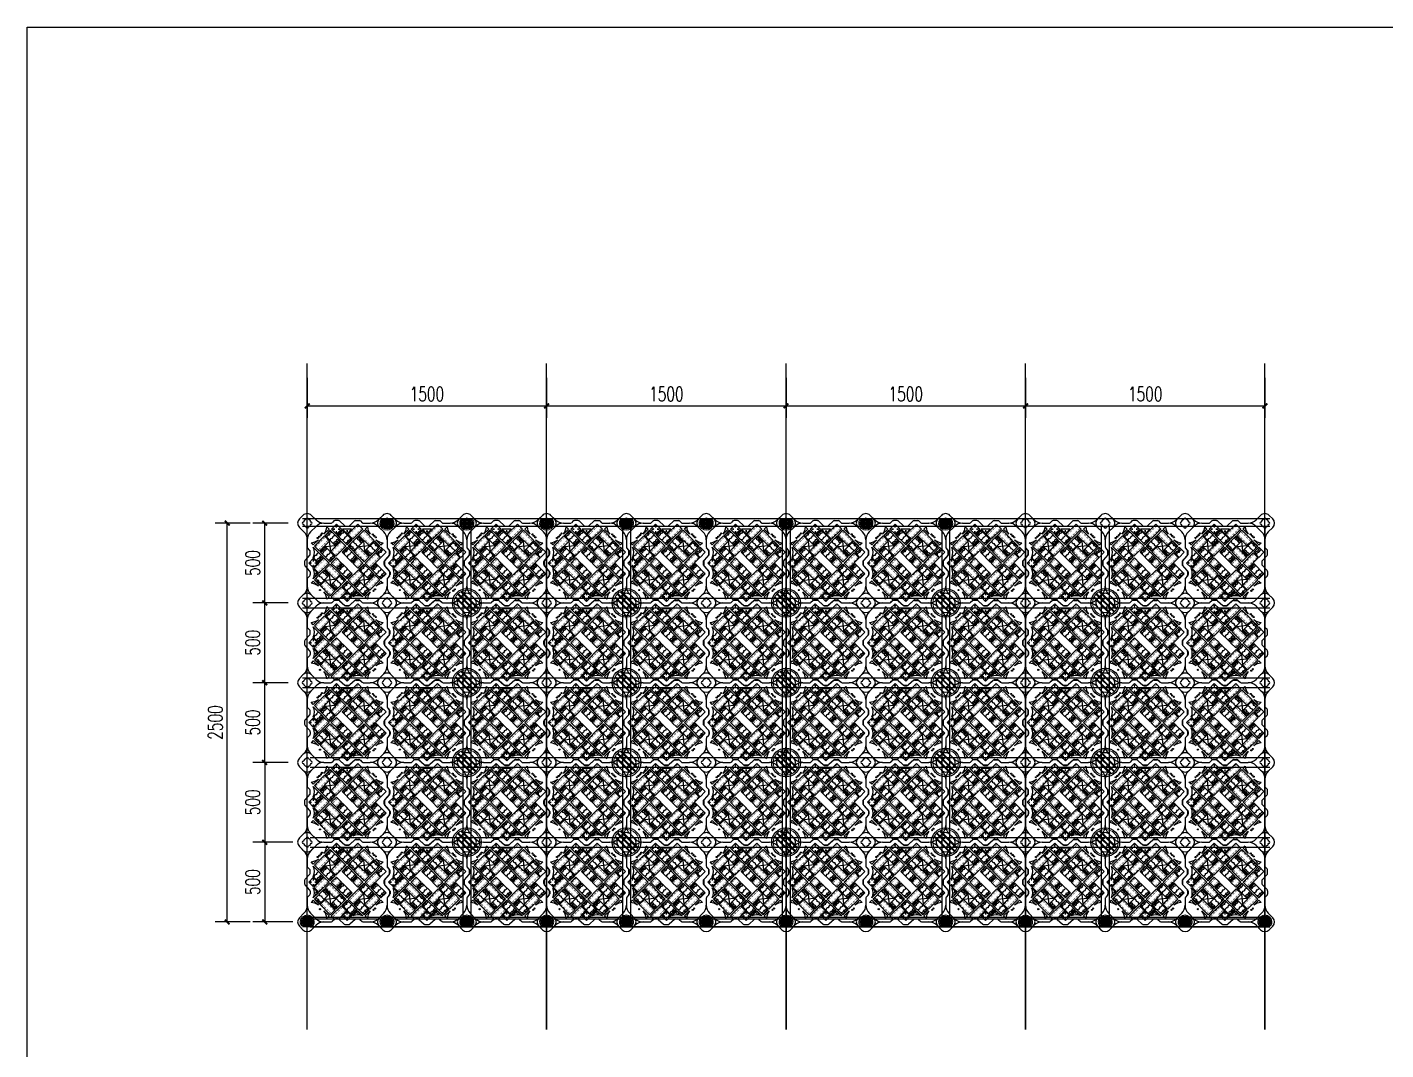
# Model space of a CAD drawing. Header units: millimetres. Extents: x -1822632 to -1305911, y 1206448 to 1536160.
# Drawn here: x -1813817 to -1805305, y 1239898 to 1246308 of the extents above; entities that cross this region are included whole.
import ezdxf

# ---------------------------------------------------------------- set-up
doc = ezdxf.new("R2010")
doc.units = ezdxf.units.MM
doc.header["$LTSCALE"] = 1000
doc.layers.get('0').update_dxf_attribs({"linetype": 'CONTINUOUS'})
doc.layers.get('DEFPOINTS').update_dxf_attribs({"linetype": 'CONTINUOUS'})
for name, color, linetype in [('AXIS', 3, 'CONTINUOUS'), ('DOTE', 1, 'CONTINUOUS'), ('FT', 252, 'CONTINUOUS'), ('PUB_DIM', 3, 'CONTINUOUS'), ('W- bollard系船栓', 4, 'CONTINUOUS'), ('短销钉', 253, 'CONTINUOUS'), ('钢架', 90, 'CONTINUOUS'), ('龙骨', 29, 'CONTINUOUS')]:
    doc.layers.add(name, color=color, linetype=linetype)
doc.layers.add('伯利恒浮筒', color=5, linetype='CONTINUOUS', lineweight=5)
doc.styles.add('_TCH_DIM_T3', font='SIMPLEX', dxfattribs={"width": 0.705882, "bigfont": 'GBCBIG'})
doc.dimstyles.new('_T&&30', dxfattribs={"dimtxt": 89.25, "dimasz": 30, "dimexe": 75, "dimexo": 90, "dimgap": 30, "dimtad": 1, "dimdec": 0, "dimzin": 0, "dimdsep": 46, "dimtxsty": '_TCH_DIM_T3', "dimblk": 'ARCHTICK', "dimcen": 0.09, "dimclrt": 7, "dimazin": 2, "dimtfac": 1, "dimtdec": 0, "dimtix": 1, "dimtmove": 2, "dimatfit": 3, "dimfxl": 1, "dimtolj": 1, "dimtzin": 0, "dimarcsym": 0})
doc.dimstyles.new('_T&30', dxfattribs={"dimtxt": 89.25, "dimasz": 30, "dimexe": 75, "dimexo": 90, "dimgap": 30, "dimtad": 1, "dimdec": 0, "dimzin": 0, "dimdsep": 46, "dimtxsty": '_TCH_DIM_T3', "dimblk": 'ARCHTICK', "dimcen": 0.09, "dimclrt": 7, "dimazin": 2, "dimtfac": 1, "dimtdec": 0, "dimtix": 1, "dimtmove": 2, "dimatfit": 3, "dimfxl": 1, "dimtolj": 1, "dimtzin": 0, "dimarcsym": 0})

# ---------------------------------------------------------------- blocks, each defined once
blk = doc.blocks.new('*U178')
for points in [[(10.6, 24.7), (42.4, 56.6), (56.6, 42.4)], [(-24.7, -10.6), (-56.6, -42.4), (-42.4, -56.6)]]:
    blk.add_lwpolyline(points)
for centre, start, end in [((64, -45.6), 94.84882, 127.2262), ((45.6, -64), 142.7738, 175.15118)]:
    blk.add_arc(centre, 88.3, start, end)
blk = doc.blocks.new('*U179')
at = {"layer": 'FT', "color": 0, "linetype": 'ByBlock', "lineweight": -2}
for p, rotation in [((-169.7, 169.7, 0), 180), ((169.7, 169.7, 0), 90.00000000000001), ((-169.7, -169.7, 0), 270)]:
    blk.add_blockref('*U178', p, dxfattribs=dict(at, rotation=rotation))
blk.add_blockref('*U178', (169.7, -169.7, 0), dxfattribs=at)
blk = doc.blocks.new('*U172')
at = {"const_width": 2}
blk.add_lwpolyline([(-7.5, 0), (7.5, 0)], dxfattribs=at)
blk = doc.blocks.new('*U173')
at = {"const_width": 2}
blk.add_lwpolyline([(-7.5, 0), (7.5, 0)], dxfattribs=at)
blk = doc.blocks.new('*U174')
at = {"color": 0, "linetype": 'ByBlock', "lineweight": -2}
for p in [(0, 5), (0, 0), (22, 5), (22, 0), (44, 5), (44, 0), (66, 5), (66, 0)]:
    blk.add_blockref('*U173', p, dxfattribs=at)
blk = doc.blocks.new('1')
blk.add_lwpolyline([(0, 0), (90, 0), (90, -45), (0, -45)], close=True)
for centre in [(17.2, -11.3), (27.2, -11.3), (55.2, -11.3), (86.9, -11.3), (96.9, -11.3), (17.2, -33.8), (27.2, -33.8), (55.2, -33.8), (86.9, -33.8), (96.9, -33.8)]:
    blk.add_arc(centre, 15.2, 132.07502, 227.92498)
blk = doc.blocks.new('*U176')
at = {"color": 0, "linetype": 'ByBlock', "lineweight": -2}
for p in [(0, 5), (0, 0), (22, 5), (22, 0), (44, 5), (44, 0), (66, 5), (66, 0)]:
    blk.add_blockref('*U172', p, dxfattribs=at)
blk = doc.blocks.new('2')
blk.add_lwpolyline([(0, 0), (90, 0), (90, -45), (0, -45)], close=True)
blk.add_blockref('*U176', (12.5, -11.1))
at = {"xscale": -1, "rotation": 180}
blk.add_blockref('*U174', (12.5, -33.9), dxfattribs=at)
blk = doc.blocks.new('*U180')
for p, q in [((-31.8, -3.5), (31.8, 3.5)), ((-3.5, 31.8), (3.5, -31.8))]:
    blk.add_line(p, q)
for name, p, rotation in [('2', (31.8, 3.5), 135), ('1', (-99, 0), 45)]:
    blk.add_blockref(name, p, dxfattribs=dict(rotation=rotation))
at = {"xscale": -1}
for name, p, rotation in [('1', (67.2, 31.8), 45), ('2', (31.8, -67.2), 315)]:
    blk.add_blockref(name, p, dxfattribs=dict(at, rotation=rotation))
blk = doc.blocks.new('*U181')
at = {"layer": 'FT', "color": 0, "linetype": 'ByBlock', "lineweight": -2}
for p, rotation in [((-106.1, 106.1, 0), 89.99999999999997), ((-106.1, -106.1, 0), 180), ((106.1, -106.1, 0), 269.9999999999999)]:
    blk.add_blockref('*U180', p, dxfattribs=dict(at, rotation=rotation))
blk.add_blockref('*U180', (106.1, 106.1, 0), dxfattribs=at)
blk = doc.blocks.new('伯利恒浮筒')
for p, q in [((250, 285.4), (281.8, 317.2)), ((250, 214.6), (218.2, 182.8))]:
    blk.add_line(p, q)
for points in [[(281.8, 317.2), (250, 349), (218.2, 317.2), (250, 285.4)], [(250, 214.6), (281.8, 182.8), (250, 151), (218.2, 182.8)]]:
    blk.add_lwpolyline(points)
at = {"const_width": 2}
for points in [[(225.3, 184.3), (235.9, 173.7)], [(228.8, 187.9), (239.5, 177.3)], [(244.4, 172.3), (255, 161.7)], [(245, 204), (255.6, 193.4)], [(248.5, 207.5), (259.1, 196.9)], [(260.5, 188.4), (271.1, 177.8)], [(264.1, 192), (274.7, 181.4)], [(240.9, 168.8), (251.5, 158.2)]]:
    blk.add_lwpolyline(points, dxfattribs=at)
at = {"layer": 'FT'}
for p, q in [((-48.8, 526.9), (-26.9, 548.8)), ((26.8, 548.8), (55.2, 520.5)), ((199.4, 483.6), (232.1, 513.4)), ((261.1, 516), (238.9, 516)), ((300.6, 483.6), (267.9, 513.4)), ((473.2, 548.8), (444.8, 520.5)), ((526.9, 548.8), (548.8, 526.9)), ((-48.8, 473.2), (-20.5, 444.8)), ((55.2, 479.5), (20.5, 444.8)), ((148.7, 500), (104.7, 500)), ((170.6, 483.6), (155.5, 497.4)), ((192.6, 481), (177.4, 481)), ((307.4, 481), (322.6, 481)), ((329.4, 483.6), (344.5, 497.4)), ((395.4, 500), (351.3, 500)), ((444.8, 479.5), (479.5, 444.8)), ((548.8, 473.2), (520.5, 444.8)), ((0, 395.3), (0, 351.3)), ((16.4, 329.4), (2.6, 344.5)), ((500, 395.3), (500, 351.5)), ((513.4, 332.9), (502.6, 344.7)), ((-16, 261.1), (-16, 238.9)), ((16.4, 300.6), (-13.4, 267.9)), ((19, 307.4), (19, 322.6)), ((462.1, 221.7), (462.1, 278.3)), ((481, 257.6), (481, 242.4)), ((513.4, 297.1), (483.6, 264.4)), ((516, 303.9), (516, 326.1)), ((16.4, 199.4), (-13.4, 232.1)), ((16.4, 170.6), (2.6, 155.5)), ((19, 192.6), (19, 177.4)), ((513.4, 202.9), (483.6, 235.6)), ((516, 196.1), (516, 173.9)), ((0, 148.7), (0, 104.6)), ((500, 148.5), (500, 104.6)), ((513.4, 167.1), (502.6, 155.3)), ((-48.8, 26.8), (-20.5, 55.2)), ((20.5, 55.2), (55.2, 20.5)), ((148.5, 0), (104.7, 0)), ((202.9, -13.4), (235.6, 16.4)), ((257.6, 19), (242.4, 19)), ((297.1, -13.4), (264.4, 16.4)), ((479.5, 55.2), (444.8, 20.5)), ((548.8, 26.8), (520.5, 55.2)), ((-26.9, -48.8), (-48.8, -26.9)), ((26.8, -48.8), (55.2, -20.5)), ((167.1, -13.4), (155.3, -2.6)), ((196.1, -16), (173.9, -16)), ((303.9, -16), (326.1, -16)), ((332.9, -13.4), (344.7, -2.6)), ((395.4, 0), (351.5, 0)), ((473.2, -48.8), (444.8, -20.5)), ((548.8, -26.9), (526.9, -48.8))]:
    blk.add_line(p, q, dxfattribs=at)
for points in [[(151, 462.1), (151, 462.1), (182.8, 430.3), (214.6, 462.1)], [(349, 462.1), (285.4, 398.5), (253.5, 430.3), (285.4, 462.1)], [(18.6, 304.6), (69.7, 253.5), (101.5, 285.4), (37.9, 349), (17.2, 328.3)], [(462.1, 221.7), (433.8, 250), (462.1, 278.3)], [(37.9, 151), (37.9, 151), (69.7, 182.8), (37.9, 214.6)]]:
    blk.add_lwpolyline(points, dxfattribs=at)
for points in [[(278.3, 462.1), (250, 433.8), (221.7, 462.1), (250, 490.4)], [(66.2, 250), (37.9, 221.7), (9.6, 250), (37.9, 278.3)], [(317.2, 6), (349, 37.9), (317.2, 69.7), (285.4, 37.9)]]:
    blk.add_lwpolyline(points, close=True, dxfattribs=at)
at = {"layer": 'FT', "elevation": 0}
blk.add_lwpolyline([(494.2, 317), (462.3, 285.2), (430.5, 317), (462.3, 348.8)], close=True, dxfattribs=at)
at = {"layer": 'FT'}
for centre in [(407.1, 434.7), (415.2, 424.4), (80.3, 419.7), (424.4, 415.2), (434.7, 407.1), (75.6, 84.8), (429.4, 89), (84.8, 75.6), (411, 70.6), (419.7, 80.3)]:
    blk.add_circle(centre, 3.5, dxfattribs=at)
for centre, radius, start, end in [((-22, 500), 38, 135, 225), ((0, 522), 38, 45, 135), ((0, 500), 25, 106.2602, 163.7398), ((0, 524), 7, 360, 180), ((0, 500), 25, 16.2602, 73.7398), ((104.7, 570), 70, 225, 270), ((238.9, 506), 10, 90, 132.27369), ((261.1, 506), 10, 47.72631, 90), ((395.3, 570), 70, 270, 315), ((500, 522), 38, 45, 135), ((500, 500), 25, 106.2602, 163.7398), ((500, 524), 7, 360, 180), ((500, 500), 25, 16.2602, 73.7398), ((522, 500), 38, 315, 45), ((-24, 500), 7, 90, 270), ((0, 500), 25, 196.2602, 253.7398), ((-70, 395.3), 70, 360, 45), ((0, 476), 7, 180, 360), ((70, 395.3), 70, 135, 180), ((0, 500), 25, 286.2602, 343.7398), ((24, 500), 7, 270, 90), ((104.7, 430), 70, 90, 135), ((148.7, 490), 10, 47.72631, 90), ((182.8, 527.1), 72.4, 243.91699, 296.08301), ((177.4, 491), 10, 227.72631, 270), ((187, 450.4), 15.2, 177.07502, 272.92498), ((194.3, 458.2), 15.9, 202.45019, 271.904), ((192.6, 491), 10, 270, 312.27369), ((250, 462.1), 20, 165.9428, 194.0572), ((250, 462.1), 14.7, 165.9428, 194.0572), ((250, 462.1), 20, 75.9428, 104.0572), ((250, 462.1), 20, 255.9428, 284.0572), ((250, 462.1), 14.7, 75.9428, 104.0572), ((250, 462.1), 14.7, 255.9428, 284.0572), ((256.6, 417.5), 15.2, 357.07502, 92.92498), ((250, 462.1), 12, 345.9428, 14.0572), ((263.7, 424.6), 15.2, 357.07502, 92.92498), ((250, 462.1), 20, 345.9428, 14.0572), ((282.4, 443.3), 15.2, 357.07502, 92.92498), ((317.2, 527.1), 72.4, 243.91699, 296.08301), ((298.3, 427.3), 15.2, 357.07502, 92.92498), ((307.4, 491), 10, 227.72631, 270), ((322.6, 491), 10, 270, 312.27369), ((351.3, 490), 10, 90, 132.27369), ((395.3, 430), 70, 45, 90), ((476, 500), 7, 90, 270), ((500, 500), 25, 196.2602, 253.7398), ((430, 395.3), 70, 360, 45), ((500, 476), 7, 180, 360), ((570, 395.3), 70, 135, 180), ((500, 500), 25, 286.2602, 343.7398), ((524, 500), 7, 270, 90), ((10, 351.3), 10, 180, 222.27369), ((272.6, 401.6), 15.2, 357.07502, 92.92498), ((279.6, 408.7), 15.2, 357.07502, 92.92498), ((510, 351.5), 10, 180, 222.27369), ((-6, 261.1), 10, 137.72631, 180), ((9, 322.6), 10, 360, 42.27369), ((9, 307.4), 10, 317.72631, 360), ((37.9, 250), 20, 75.9428, 104.0572), ((37.9, 250), 14.7, 75.9428, 104.0572), ((462.3, 317, 0), 20, 165.9428, 194.0572), ((462.3, 317, 0), 14.7, 165.9428, 194.0572), ((462.3, 317, 0), 20, 75.9428, 104.0572), ((462.3, 317, 0), 20, 255.9428, 284.0572), ((462.3, 317, 0), 14.7, 75.9428, 104.0572), ((462.3, 317, 0), 14.7, 255.9428, 284.0572), ((462.3, 317, 0), 12, 345.9428, 14.0572), ((491, 257.6), 10, 137.72631, 180), ((462.3, 317, 0), 20, 345.9428, 14.0572), ((506, 326.1), 10, 360, 42.27369), ((506, 303.9), 10, 317.72631, 360), ((-6, 238.9), 10, 180, 222.27369), ((9, 192.6), 10, 360, 42.27369), ((9, 177.4), 10, 317.72631, 360), ((37.9, 250), 20, 165.9428, 194.0572), ((37.9, 250), 14.7, 165.9428, 194.0572), ((37.9, 250), 20, 255.9428, 284.0572), ((37.9, 250), 14.7, 255.9428, 284.0572), ((-27.1, 182.8), 72.4, 333.91699, 26.08301), ((41.8, 194.3), 15.9, 292.45019, 1.904), ((49.6, 187), 15.2, 267.07502, 2.92498), ((37.9, 250), 12, 345.9428, 14.0572), ((37.9, 250), 20, 345.9428, 14.0572), ((467.9, 250), 20, 165.9428, 194.0572), ((467.9, 250), 14.7, 165.9428, 194.0572), ((491, 242.4), 10, 180, 222.27369), ((506, 196.1), 10, 360, 42.27369), ((506, 173.9), 10, 317.72631, 360), ((-70, 104.7), 70, 315, 360), ((10, 148.7), 10, 137.72631, 180), ((70, 104.7), 70, 180, 225), ((430, 104.7), 70, 315, 360), ((510, 148.5), 10, 137.72631, 180), ((570, 104.7), 70, 180, 225), ((-22, 0), 38, 135, 225), ((-24, 0), 7, 90, 270), ((0, 0), 25, 106.2602, 163.7398), ((0, 24), 7, 360, 180), ((0, 0), 25, 16.2602, 73.7398), ((24, 0), 7, 270, 90), ((104.7, 70), 70, 225, 270), ((242.4, 9), 10, 90, 132.27369), ((257.6, 9), 10, 47.72631, 90), ((301, 38.3), 15.2, 356.12457, 91.97453), ((308.2, 45.3), 15.2, 356.12457, 91.97453), ((316.7, 22.1), 15.2, 356.12457, 91.97453), ((323.8, 29.1), 15.2, 356.12457, 91.97453), ((395.3, 70), 70, 270, 315), ((395.3, -70), 70, 45, 90), ((476, 0), 7, 90, 270), ((500, 0), 25, 106.2602, 163.7398), ((500, 24), 7, 360, 180), ((500, 0), 25, 16.2602, 73.7398), ((524, 0), 7, 270, 90), ((522, 0), 38, 315, 45), ((0, -22), 38, 225, 315), ((0, 0), 25, 196.2602, 253.7398), ((0, -24), 7, 180, 360), ((0, 0), 25, 286.2602, 343.7398), ((104.7, -70), 70, 90, 135), ((148.5, -10), 10, 47.72631, 90), ((173.9, -6), 10, 227.72631, 270), ((196.1, -6), 10, 270, 312.27369), ((303.9, -6), 10, 227.72631, 270), ((326.1, -6), 10, 270, 312.27369), ((351.5, -10), 10, 90, 132.27369), ((500, -22), 38, 225, 315), ((500, 0), 25, 196.2602, 253.7398), ((500, -24), 7, 180, 360), ((500, 0), 25, 286.2602, 343.7398)]:
    blk.add_arc(centre, radius, start, end, dxfattribs=at)
at = {"color": 0, "linetype": 'ByBlock', "lineweight": -2, "rotation": 314.9999999999999}
for p in [(254.5, 335.9), (251, 332.3), (266.5, 316.8), (270.1, 320.3)]:
    blk.add_blockref('*U173', p, dxfattribs=at)
at = {"color": 0, "linetype": 'ByBlock', "lineweight": -2, "extrusion": (0, 0, -1), "zscale": -1, "rotation": 225.0000000000001}
for p in [(-231.3, 312.7), (-234.9, 316.2), (-246.9, 297.1), (-250.4, 300.7)]:
    blk.add_blockref('*U172', p, dxfattribs=at)
at = {"layer": 'FT'}
for name, p, rotation in [('*U179', (250, 250, 0), 180), ('*U181', (250, 250, 0), 180), ('2', (218.2, 458.6), 315), ('*U174', (38.8, 332.3), 315), ('1', (136.9, 250), 225), ('1', (349, 250), 225), ('2', (430.3, 246.5), 315)]:
    blk.add_blockref(name, p, dxfattribs=dict(at, rotation=rotation))
at = {"layer": 'FT', "color": 0, "linetype": 'ByBlock', "lineweight": -2, "extrusion": (0, 0, -1), "zscale": -1, "rotation": 225}
for p in [(-50.3, 281.6), (-53.8, 285.1), (-65.9, 266), (-69.4, 269.5)]:
    blk.add_blockref('*U172', p, dxfattribs=at)
at = {"layer": 'FT', "xscale": -1}
for name, p, rotation in [('1', (182.8, 218.2), 225), ('1', (395, 218.2), 225), ('1', (182.8, 6), 225), ('2', (218.2, 105), 134.9999999999999)]:
    blk.add_blockref(name, p, dxfattribs=dict(at, rotation=rotation))
blk = doc.blocks.new('半销钉平面')
at = {"color": 251, "lineweight": 5}
for p, q in [((38.7, 2.5), (-38.7, 2.5)), ((36.8, 25), (-36.8, 25)), ((31.5, 22.5), (-31.5, 22.5)), ((38.7, -2.5), (-38.7, -2.5)), ((31.5, -22.5), (-31.5, -22.5)), ((27.3, -27.5), (-27.3, -27.5))]:
    blk.add_line(p, q, dxfattribs=at)
at = {"color": 6}
blk.add_lwpolyline([(-3.2, -1.9), (0, -3.8), (3.2, -1.9), (3.2, 1.9), (0, 3.8), (-3.2, 1.9)], close=True, dxfattribs=at)
at = {"color": 251, "lineweight": 5}
for centre, radius in [((-33.8, 9), 1.25), ((-33.8, 5.5), 1.25), ((-29.2, 19.5), 1.25), ((-29.2, 16), 1.25), ((-29.2, 9), 1.25), ((-29.2, 5.5), 1.25), ((-24.8, 19.5), 1.25), ((-24.8, 16), 1.25), ((-24.8, 9), 1.25), ((-24.8, 5.5), 1.25), ((-20.2, 19.5), 1.25), ((-20.2, 16), 1.25), ((-20.2, 9), 1.25), ((-20.2, 5.5), 1.25), ((-15.8, 19.5), 1.25), ((-15.8, 16), 1.25), ((-15.8, 9), 1.25), ((-15.8, 5.5), 1.25), ((-11.2, 19.5), 1.25), ((-11.2, 16), 1.25), ((-11.2, 9), 1.25), ((-11.2, 5.5), 1.25), ((-6.8, 19.5), 1.25), ((-6.8, 16), 1.25), ((-6.8, 9), 1.25), ((-6.8, 5.5), 1.25), ((-2.2, 19.5), 1.25), ((-2.2, 16), 1.25), ((-2.2, 9), 1.25), ((-2.2, 5.5), 1.25), ((2.2, 19.5), 1.25), ((2.2, 16), 1.25), ((2.2, 9), 1.25), ((2.2, 5.5), 1.25), ((6.8, 19.5), 1.25), ((6.8, 16), 1.25), ((6.8, 9), 1.25), ((6.8, 5.5), 1.25), ((11.2, 19.5), 1.25), ((11.2, 16), 1.25), ((11.2, 9), 1.25), ((11.2, 5.5), 1.25), ((15.9, 15.9), 3), ((15.8, 9), 1.25), ((15.8, 5.5), 1.25), ((20.2, 19.5), 1.25), ((20.2, 16), 1.25), ((20.2, 9), 1.25), ((20.2, 5.5), 1.25), ((24.8, 19.5), 1.25), ((24.8, 16), 1.25), ((24.8, 9), 1.25), ((24.8, 5.5), 1.25), ((29.2, 19.5), 1.25), ((29.2, 16), 1.25), ((29.2, 9), 1.25), ((29.2, 5.5), 1.25), ((33.8, 9), 1.25), ((33.8, 5.5), 1.25), ((-33.8, -5.5), 1.25), ((-33.8, -9), 1.25), ((-29.2, -5.5), 1.25), ((-29.2, -9), 1.25), ((-29.2, -16), 1.25), ((-29.2, -19.5), 1.25), ((-24.8, -5.5), 1.25), ((-24.8, -9), 1.25), ((-24.8, -16), 1.25), ((-24.8, -19.5), 1.25), ((-20.2, -5.5), 1.25), ((-20.2, -9), 1.25), ((-20.2, -16), 1.25), ((-20.2, -19.5), 1.25), ((-20.2, -30.5), 1.25), ((-15.9, -15.9), 3), ((-15.8, -5.5), 1.25), ((-15.8, -9), 1.25), ((-15.8, -30.5), 1.25), ((-11.2, -5.5), 1.25), ((-11.2, -9), 1.25), ((-11.2, -16), 1.25), ((-11.2, -19.5), 1.25), ((-11.2, -30.5), 1.25), ((-11.2, -34), 1.25), ((-6.8, -5.5), 1.25), ((-6.8, -9), 1.25), ((-6.8, -16), 1.25), ((-6.8, -19.5), 1.25), ((-6.8, -30.5), 1.25), ((-6.8, -34), 1.25), ((-2.2, -5.5), 1.25), ((-2.2, -9), 1.25), ((-2.2, -16), 1.25), ((-2.2, -19.5), 1.25), ((-2.2, -30.5), 1.25), ((-2.2, -34), 1.25), ((2.2, -5.5), 1.25), ((2.2, -9), 1.25), ((2.2, -16), 1.25), ((2.2, -19.5), 1.25), ((2.2, -30.5), 1.25), ((2.2, -34), 1.25), ((6.8, -5.5), 1.25), ((6.8, -9), 1.25), ((6.8, -16), 1.25), ((6.8, -19.5), 1.25), ((6.8, -30.5), 1.25), ((6.8, -34), 1.25), ((11.2, -5.5), 1.25), ((11.2, -9), 1.25), ((11.2, -16), 1.25), ((11.2, -19.5), 1.25), ((11.2, -30.5), 1.25), ((11.2, -34), 1.25), ((15.8, -5.5), 1.25), ((15.8, -9), 1.25), ((15.8, -16), 1.25), ((15.8, -19.5), 1.25), ((15.8, -30.5), 1.25), ((20.2, -5.5), 1.25), ((20.2, -9), 1.25), ((20.2, -16), 1.25), ((20.2, -19.5), 1.25), ((20.2, -30.5), 1.25), ((24.8, -5.5), 1.25), ((24.8, -9), 1.25), ((24.8, -16), 1.25), ((24.8, -19.5), 1.25), ((29.2, -5.5), 1.25), ((29.2, -9), 1.25), ((29.2, -16), 1.25), ((29.2, -19.5), 1.25), ((33.8, -5.5), 1.25), ((33.8, -9), 1.25)]:
    blk.add_circle(centre, radius, dxfattribs=at)
at = {"color": 5, "lineweight": -3}
blk.add_circle((0, 0), 4.5, dxfattribs=at)
at = {"lineweight": -3}
blk.add_circle((0, 0), 2, dxfattribs=at)
at = {"color": 251, "lineweight": 5}
for centre, radius, start, end in [((0, 0), 44.5, 145.82036, 34.17964), ((0, 0), 38.8, 144.50407, 176.30093), ((15.8, 19.5), 1.25, 324.98859, 220.11194), ((0, 0), 38.8, 3.69907, 35.49593), ((0, 0), 38.8, 183.69907, 215.49593), ((0, 0), 38.8, 225.20868, 314.79132), ((-15.8, -19.5), 1.25, 144.98859, 40.11194), ((0, 0), 38.8, 324.50407, 356.30093)]:
    blk.add_arc(centre, radius, start, end, dxfattribs=at)
blk = doc.blocks.new('*U185')
at = {"layer": '钢架'}
blk.add_blockref('半销钉平面', (0, 9.8), dxfattribs=at)
blk = doc.blocks.new('*U184')
at = {"layer": '短销钉', "color": 0, "linetype": 'ByBlock', "lineweight": -2, "transparency": 16777216}
for p in [(0, 0), (500, 0), (1000, 0), (1500, 0), (2000, 0), (2500, 0), (3000, 0), (3500, 0)]:
    blk.add_blockref('*U185', p, dxfattribs=at)
blk = doc.blocks.new('*U187')
at = {"layer": '钢架'}
blk.add_blockref('半销钉平面', (0, 9.8), dxfattribs=at)
blk = doc.blocks.new('*U186')
at = {"layer": '短销钉', "color": 0, "linetype": 'ByBlock', "lineweight": -2, "transparency": 16777216}
for p in [(0, 0), (500, 0), (1000, 0), (1500, 0), (2000, 0), (2500, 0), (3000, 0), (3500, 0), (4000, 0), (4500, 0), (5000, 0), (5500, 0), (6000, 0)]:
    blk.add_blockref('*U187', p, dxfattribs=at)
blk = doc.blocks.new('_ARCHTICK')
at = {"color": 0, "linetype": 'ByBlock', "const_width": 0.4}
blk.add_lwpolyline([(-0.5, -0.5), (0.5, 0.5)], dxfattribs=at)
blk = doc.blocks.new('*D190')
at = {"layer": 'DEFPOINTS', "color": 0, "transparency": 16777216}
for p in [(-1812062.4, 1241199.6), (-1812328.9, 1240699.6), (-1812062.4, 1240699.6)]:
    blk.add_point(p, dxfattribs=at)
at = {"layer": 'PUB_DIM', "color": 0, "lineweight": -2, "transparency": 16777216}
for p, q in [((-1812152.4, 1241199.6), (-1812403.9, 1241199.6)), ((-1812328.9, 1241199.6), (-1812328.9, 1240699.6)), ((-1812152.4, 1240699.6), (-1812403.9, 1240699.6))]:
    blk.add_line(p, q, dxfattribs=at)
at = {"layer": 'PUB_DIM', "color": 0, "lineweight": -2, "transparency": 16777216, "xscale": 30, "yscale": 30, "zscale": 30}
for p, rotation in [((-1812328.9, 1241199.6), 90), ((-1812328.9, 1240699.6), 270)]:
    blk.add_blockref('_ARCHTICK', p, dxfattribs=dict(at, rotation=rotation))
at = {"layer": 'PUB_DIM', "color": 7, "transparency": 16777216, "insert": (-1812403.5, 1240949.6), "char_height": 89.25, "attachment_point": 5, "rotation": 90, "style": '_TCH_DIM_T3'}
blk.add_mtext('\\A1;500', dxfattribs=at)
blk = doc.blocks.new('*D191')
at = {"layer": 'DEFPOINTS', "color": 0, "transparency": 16777216}
for p in [(-1812328.9, 1242199.6), (-1812092.4, 1242199.6), (-1812092.4, 1241699.6)]:
    blk.add_point(p, dxfattribs=at)
at = {"layer": 'PUB_DIM', "color": 0, "lineweight": -2, "transparency": 16777216}
for p, q in [((-1812182.4, 1242199.6), (-1812403.9, 1242199.6)), ((-1812328.9, 1241699.6), (-1812328.9, 1242199.6)), ((-1812182.4, 1241699.6), (-1812403.9, 1241699.6))]:
    blk.add_line(p, q, dxfattribs=at)
at = {"layer": 'PUB_DIM', "color": 0, "lineweight": -2, "transparency": 16777216, "xscale": 30, "yscale": 30, "zscale": 30}
for p, rotation in [((-1812328.9, 1242199.6), 90), ((-1812328.9, 1241699.6), 270)]:
    blk.add_blockref('_ARCHTICK', p, dxfattribs=dict(at, rotation=rotation))
at = {"layer": 'PUB_DIM', "color": 7, "transparency": 16777216, "insert": (-1812403.5, 1241949.6), "char_height": 89.25, "attachment_point": 5, "rotation": 90, "style": '_TCH_DIM_T3'}
blk.add_mtext('\\A1;500', dxfattribs=at)
blk = doc.blocks.new('*D192')
at = {"layer": 'DEFPOINTS', "color": 0, "transparency": 16777216}
for p in [(-1812328.9, 1242699.6), (-1812092.4, 1242699.6), (-1812092.4, 1242199.6)]:
    blk.add_point(p, dxfattribs=at)
at = {"layer": 'PUB_DIM', "color": 0, "lineweight": -2, "transparency": 16777216}
for p, q in [((-1812182.4, 1242699.6), (-1812403.9, 1242699.6)), ((-1812328.9, 1242199.6), (-1812328.9, 1242699.6)), ((-1812182.4, 1242199.6), (-1812403.9, 1242199.6))]:
    blk.add_line(p, q, dxfattribs=at)
at = {"layer": 'PUB_DIM', "color": 0, "lineweight": -2, "transparency": 16777216, "xscale": 30, "yscale": 30, "zscale": 30}
for p, rotation in [((-1812328.9, 1242699.6), 90), ((-1812328.9, 1242199.6), 270)]:
    blk.add_blockref('_ARCHTICK', p, dxfattribs=dict(at, rotation=rotation))
at = {"layer": 'PUB_DIM', "color": 7, "transparency": 16777216, "insert": (-1812403.5, 1242449.6), "char_height": 89.25, "attachment_point": 5, "rotation": 90, "style": '_TCH_DIM_T3'}
blk.add_mtext('\\A1;500', dxfattribs=at)
blk = doc.blocks.new('*D193')
at = {"layer": 'DEFPOINTS', "color": 0, "transparency": 16777216}
for p in [(-1812328.9, 1243199.6), (-1812092.4, 1243199.6), (-1812092.4, 1242699.6)]:
    blk.add_point(p, dxfattribs=at)
at = {"layer": 'PUB_DIM', "color": 0, "lineweight": -2, "transparency": 16777216}
for p, q in [((-1812182.4, 1243199.6), (-1812403.9, 1243199.6)), ((-1812328.9, 1242699.6), (-1812328.9, 1243199.6)), ((-1812182.4, 1242699.6), (-1812403.9, 1242699.6))]:
    blk.add_line(p, q, dxfattribs=at)
at = {"layer": 'PUB_DIM', "color": 0, "lineweight": -2, "transparency": 16777216, "xscale": 30, "yscale": 30, "zscale": 30}
for p, rotation in [((-1812328.9, 1243199.6), 90), ((-1812328.9, 1242699.6), 270)]:
    blk.add_blockref('_ARCHTICK', p, dxfattribs=dict(at, rotation=rotation))
at = {"layer": 'PUB_DIM', "color": 7, "transparency": 16777216, "insert": (-1812403.5, 1242949.6), "char_height": 89.25, "attachment_point": 5, "rotation": 90, "style": '_TCH_DIM_T3'}
blk.add_mtext('\\A1;500', dxfattribs=at)
blk = doc.blocks.new('*D194')
at = {"layer": 'DEFPOINTS', "color": 0, "transparency": 16777216}
for p in [(-1812563.9, 1243199.6), (-1812328.9, 1243199.6), (-1812328.9, 1240699.6)]:
    blk.add_point(p, dxfattribs=at)
at = {"layer": 'PUB_DIM', "color": 0, "lineweight": -2, "transparency": 16777216}
for p, q in [((-1812418.9, 1243199.6), (-1812638.9, 1243199.6)), ((-1812563.9, 1240699.6), (-1812563.9, 1243199.6)), ((-1812418.9, 1240699.6), (-1812638.9, 1240699.6))]:
    blk.add_line(p, q, dxfattribs=at)
at = {"layer": 'PUB_DIM', "color": 0, "lineweight": -2, "transparency": 16777216, "xscale": 30, "yscale": 30, "zscale": 30}
for p, rotation in [((-1812563.9, 1243199.6), 90), ((-1812563.9, 1240699.6), 270)]:
    blk.add_blockref('_ARCHTICK', p, dxfattribs=dict(at, rotation=rotation))
at = {"layer": 'PUB_DIM', "color": 7, "transparency": 16777216, "insert": (-1812638.5, 1241949.6), "char_height": 89.25, "attachment_point": 5, "rotation": 90, "style": '_TCH_DIM_T3'}
blk.add_mtext('\\A1;2500', dxfattribs=at)
blk = doc.blocks.new('*D195')
at = {"layer": 'DEFPOINTS', "color": 0, "transparency": 16777216}
for p in [(-1812092.4, 1241699.6), (-1812328.9, 1241199.6), (-1812062.4, 1241199.6)]:
    blk.add_point(p, dxfattribs=at)
at = {"layer": 'PUB_DIM', "color": 0, "lineweight": -2, "transparency": 16777216}
for p, q in [((-1812182.4, 1241699.6), (-1812403.9, 1241699.6)), ((-1812328.9, 1241699.6), (-1812328.9, 1241199.6)), ((-1812152.4, 1241199.6), (-1812403.9, 1241199.6))]:
    blk.add_line(p, q, dxfattribs=at)
at = {"layer": 'PUB_DIM', "color": 0, "lineweight": -2, "transparency": 16777216, "xscale": 30, "yscale": 30, "zscale": 30}
for p, rotation in [((-1812328.9, 1241699.6), 90), ((-1812328.9, 1241199.6), 270)]:
    blk.add_blockref('_ARCHTICK', p, dxfattribs=dict(at, rotation=rotation))
at = {"layer": 'PUB_DIM', "color": 7, "transparency": 16777216, "insert": (-1812403.5, 1241449.6), "char_height": 89.25, "attachment_point": 5, "rotation": 90, "style": '_TCH_DIM_T3'}
blk.add_mtext('\\A1;500', dxfattribs=at)
blk = doc.blocks.new('*D196')
at = {"layer": 'AXIS', "color": 0, "lineweight": -2, "transparency": 16777216}
for p, q in [((-1812062.4, 1244109.6), (-1812062.4, 1243859.4)), ((-1810562.4, 1244109.6), (-1810562.4, 1243859.4)), ((-1812062.4, 1243934.4), (-1810562.4, 1243934.4))]:
    blk.add_line(p, q, dxfattribs=at)
at = {"layer": 'DEFPOINTS', "color": 0, "transparency": 16777216}
for p in [(-1812062.4, 1244199.6), (-1810562.4, 1244199.6), (-1810562.4, 1243934.4)]:
    blk.add_point(p, dxfattribs=at)
at = {"layer": 'AXIS', "color": 0, "lineweight": -2, "transparency": 16777216, "xscale": 30, "yscale": 30, "zscale": 30, "rotation": 180}
blk.add_blockref('_ARCHTICK', (-1812062.4, 1243934.4), dxfattribs=at)
at = {"layer": 'AXIS', "color": 0, "lineweight": -2, "transparency": 16777216, "xscale": 30, "yscale": 30, "zscale": 30}
blk.add_blockref('_ARCHTICK', (-1810562.4, 1243934.4), dxfattribs=at)
at = {"layer": 'AXIS', "color": 7, "transparency": 16777216, "insert": (-1811312.4, 1244009), "char_height": 89.25, "attachment_point": 5, "style": '_TCH_DIM_T3'}
blk.add_mtext('\\A1;1500', dxfattribs=at)
blk = doc.blocks.new('*D197')
at = {"layer": 'AXIS', "color": 0, "lineweight": -2, "transparency": 16777216}
for p, q in [((-1810562.4, 1244109.6), (-1810562.4, 1243859.4)), ((-1809062.4, 1244109.6), (-1809062.4, 1243859.4)), ((-1810562.4, 1243934.4), (-1809062.4, 1243934.4))]:
    blk.add_line(p, q, dxfattribs=at)
at = {"layer": 'DEFPOINTS', "color": 0, "transparency": 16777216}
for p in [(-1810562.4, 1244199.6), (-1809062.4, 1244199.6), (-1809062.4, 1243934.4)]:
    blk.add_point(p, dxfattribs=at)
at = {"layer": 'AXIS', "color": 0, "lineweight": -2, "transparency": 16777216, "xscale": 30, "yscale": 30, "zscale": 30, "rotation": 180}
blk.add_blockref('_ARCHTICK', (-1810562.4, 1243934.4), dxfattribs=at)
at = {"layer": 'AXIS', "color": 0, "lineweight": -2, "transparency": 16777216, "xscale": 30, "yscale": 30, "zscale": 30}
blk.add_blockref('_ARCHTICK', (-1809062.4, 1243934.4), dxfattribs=at)
at = {"layer": 'AXIS', "color": 7, "transparency": 16777216, "insert": (-1809812.4, 1244009), "char_height": 89.25, "attachment_point": 5, "style": '_TCH_DIM_T3'}
blk.add_mtext('\\A1;1500', dxfattribs=at)
blk = doc.blocks.new('*D198')
at = {"layer": 'AXIS', "color": 0, "lineweight": -2, "transparency": 16777216}
for p, q in [((-1807562.4, 1244109.6), (-1807562.4, 1243859.4)), ((-1806062.4, 1244109.6), (-1806062.4, 1243859.4)), ((-1807562.4, 1243934.4), (-1806062.4, 1243934.4))]:
    blk.add_line(p, q, dxfattribs=at)
at = {"layer": 'DEFPOINTS', "color": 0, "transparency": 16777216}
for p in [(-1807562.4, 1244199.6), (-1806062.4, 1244199.6), (-1806062.4, 1243934.4)]:
    blk.add_point(p, dxfattribs=at)
at = {"layer": 'AXIS', "color": 0, "lineweight": -2, "transparency": 16777216, "xscale": 30, "yscale": 30, "zscale": 30, "rotation": 180}
blk.add_blockref('_ARCHTICK', (-1807562.4, 1243934.4), dxfattribs=at)
at = {"layer": 'AXIS', "color": 0, "lineweight": -2, "transparency": 16777216, "xscale": 30, "yscale": 30, "zscale": 30}
blk.add_blockref('_ARCHTICK', (-1806062.4, 1243934.4), dxfattribs=at)
at = {"layer": 'AXIS', "color": 7, "transparency": 16777216, "insert": (-1806812.4, 1244009), "char_height": 89.25, "attachment_point": 5, "style": '_TCH_DIM_T3'}
blk.add_mtext('\\A1;1500', dxfattribs=at)
blk = doc.blocks.new('$FTMT$00000046')
at = {"color": 2, "lineweight": 5}
for p, q in [((33.7, -72.6, 0), (-72.6, 33.7, 0)), ((38.4, -70.2, 0), (-70.2, 38.4, 0)), ((54.8, -58.3, 0), (-58.3, 54.8, 0)), ((58.3, -54.8, 0), (-54.8, 58.3, 0)), ((70.2, -38.4, 0), (-38.4, 70.2, 0)), ((72.6, -33.7, 0), (-33.7, 72.6, 0))]:
    blk.add_line(p, q, dxfattribs=at)
at = {"color": 2, "lineweight": -3}
for radius in [90, 2]:
    blk.add_circle((0, 0, 0), radius, dxfattribs=at)
at = {"color": 2, "lineweight": 5}
blk.add_circle((0, 0, 0), 80, dxfattribs=at)
blk = doc.blocks.new('*U188')
at = {"layer": 'PUB_DIM', "color": 2}
blk.add_blockref('$FTMT$00000046', (0, 0, 0), dxfattribs=at)
blk = doc.blocks.new('*U189')
at = {"layer": 'PUB_DIM', "color": 0, "linetype": 'ByBlock', "lineweight": -2, "transparency": 16777216}
for p in [(0, 0), (1000, 0), (2000, 0), (3000, 0), (4000, 0), (0, -500), (1000, -500), (2000, -500), (3000, -500), (4000, -500), (0, -1000), (1000, -1000), (2000, -1000), (3000, -1000), (4000, -1000), (0, -1500), (1000, -1500), (2000, -1500), (3000, -1500), (4000, -1500)]:
    blk.add_blockref('*U188', p, dxfattribs=at)
blk = doc.blocks.new('*D199')
at = {"layer": 'AXIS', "color": 0, "lineweight": -2, "transparency": 16777216}
for p, q in [((-1809062.4, 1244109.6), (-1809062.4, 1243859.4)), ((-1807562.4, 1244109.6), (-1807562.4, 1243859.4)), ((-1809062.4, 1243934.4), (-1807562.4, 1243934.4))]:
    blk.add_line(p, q, dxfattribs=at)
at = {"layer": 'DEFPOINTS', "color": 0, "transparency": 16777216}
for p in [(-1809062.4, 1244199.6), (-1807562.4, 1244199.6), (-1807562.4, 1243934.4)]:
    blk.add_point(p, dxfattribs=at)
at = {"layer": 'AXIS', "color": 0, "lineweight": -2, "transparency": 16777216, "xscale": 30, "yscale": 30, "zscale": 30, "rotation": 180}
blk.add_blockref('_ARCHTICK', (-1809062.4, 1243934.4), dxfattribs=at)
at = {"layer": 'AXIS', "color": 0, "lineweight": -2, "transparency": 16777216, "xscale": 30, "yscale": 30, "zscale": 30}
blk.add_blockref('_ARCHTICK', (-1807562.4, 1243934.4), dxfattribs=at)
at = {"layer": 'AXIS', "color": 7, "transparency": 16777216, "insert": (-1808312.4, 1244009), "char_height": 89.25, "attachment_point": 5, "style": '_TCH_DIM_T3'}
blk.add_mtext('\\A1;1500', dxfattribs=at)

msp = doc.modelspace()

# ---------------------------------------------------------------- linework, layer by layer
at = {"layer": 'DOTE'}
for p, q in [((-1812062.382, 1240024.956), (-1812062.382, 1244199.572)), ((-1810562.382, 1240024.956), (-1810562.382, 1244199.572)), ((-1809062.382, 1240024.956), (-1809062.382, 1244199.572)), ((-1807562.382, 1240024.956), (-1807562.382, 1244199.572)), ((-1806062.382, 1240024.956), (-1806062.382, 1244199.572)), ((-1810562.382, 1243181.572), (-1810562.411, 1240024.956)), ((-1809062.382, 1243181.572), (-1809062.411, 1240024.956)), ((-1807562.382, 1243181.572), (-1807562.411, 1240024.956)), ((-1806062.382, 1243181.572), (-1806062.411, 1240024.956))]:
    msp.add_line(p, q, dxfattribs=at)
at = {"layer": 'W- bollard系船栓'}
msp.add_lwpolyline([(-1813816.929, 1246308.295), (-1804419.544, 1246308.295), (-1804419.544, 1238660.674), (-1813816.929, 1238660.674)], close=True, dxfattribs=at)
at = {"layer": '钢架', "color": 5}
for p, q in [((-1812092.382, 1243229.572), (-1806032.056, 1243229.572)), ((-1812092.382, 1243181.572), (-1806032.056, 1243181.572)), ((-1806032.056, 1240669.572), (-1812092.382, 1240669.572)), ((-1806032.056, 1240717.572), (-1812044.382, 1240717.572))]:
    msp.add_line(p, q, dxfattribs=at)
at = {"layer": '钢架'}
for p, q in [((-1811087.382, 1243181.572), (-1811087.405, 1240669.572)), ((-1811037.382, 1243181.571), (-1811037.405, 1240669.572)), ((-1810087.382, 1243181.572), (-1810087.405, 1240669.572)), ((-1810037.382, 1243181.571), (-1810037.405, 1240669.572)), ((-1809087.382, 1243181.572), (-1809087.405, 1240669.572)), ((-1809037.382, 1243181.571), (-1809037.405, 1240669.572)), ((-1808087.382, 1243181.572), (-1808087.405, 1240669.572)), ((-1808037.382, 1243181.571), (-1808037.405, 1240669.572)), ((-1807087.382, 1243181.572), (-1807087.405, 1240669.572)), ((-1807037.382, 1243181.571), (-1807037.405, 1240669.572))]:
    msp.add_line(p, q, dxfattribs=at)
at = {"layer": '龙骨'}
for p, q in [((-1812092.382, 1242729.572), (-1806032.056, 1242729.572)), ((-1812092.382, 1242669.572), (-1806032.056, 1242669.572)), ((-1812092.382, 1242229.572), (-1806032.056, 1242229.572)), ((-1812092.382, 1242169.572), (-1806032.056, 1242169.572)), ((-1812044.382, 1241729.572), (-1806032.056, 1241729.572)), ((-1812044.382, 1241669.572), (-1806032.056, 1241669.572)), ((-1812044.382, 1241229.572), (-1806032.056, 1241229.572)), ((-1812044.382, 1241169.572), (-1806032.056, 1241169.572)), ((-1812044.382, 1240729.572), (-1806032.056, 1240729.572)), ((-1812044.382, 1240669.572), (-1806032.056, 1240669.572))]:
    msp.add_line(p, q, dxfattribs=at)

# ---------------------------------------------------------------- block references
at = {"layer": 'PUB_DIM'}
msp.add_blockref('*U189', (-1811062.382, 1242699.572, 0), dxfattribs=at)
at = {"layer": '伯利恒浮筒', "rotation": 90}
for p in [(-1811562.382, 1242699.572), (-1811062.382, 1242699.572), (-1810562.382, 1242699.572), (-1810062.382, 1242699.572), (-1809562.382, 1242699.572), (-1809062.382, 1242699.572), (-1808562.382, 1242699.572), (-1808062.382, 1242699.572), (-1807562.382, 1242699.572), (-1807062.382, 1242699.572), (-1806562.382, 1242699.572), (-1806062.382, 1242699.572), (-1811562.382, 1242199.572), (-1811062.382, 1242199.572), (-1810562.382, 1242199.572), (-1810062.382, 1242199.572), (-1809562.382, 1242199.572), (-1809062.382, 1242199.572), (-1808562.382, 1242199.572), (-1808062.382, 1242199.572), (-1807562.382, 1242199.572), (-1807062.382, 1242199.572), (-1806562.382, 1242199.572), (-1806062.382, 1242199.572), (-1811562.382, 1241699.572), (-1811062.382, 1241699.572), (-1810562.382, 1241699.572), (-1810062.382, 1241699.572), (-1809562.382, 1241699.572), (-1809062.382, 1241699.572), (-1808562.382, 1241699.572), (-1808062.382, 1241699.572), (-1807562.382, 1241699.572), (-1807062.382, 1241699.572), (-1806562.382, 1241699.572), (-1806062.382, 1241699.572), (-1811562.382, 1241199.572), (-1811062.382, 1241199.572), (-1810562.382, 1241199.572), (-1810062.382, 1241199.572), (-1809562.382, 1241199.572), (-1809062.382, 1241199.572), (-1808562.382, 1241199.572), (-1808062.382, 1241199.572), (-1807562.382, 1241199.572), (-1807062.382, 1241199.572), (-1806562.382, 1241199.572), (-1806062.382, 1241199.572), (-1811562.382, 1240699.572), (-1811062.382, 1240699.572), (-1810562.382, 1240699.572), (-1810062.382, 1240699.572), (-1809562.382, 1240699.572), (-1809062.382, 1240699.572), (-1808562.382, 1240699.572), (-1808062.382, 1240699.572), (-1807562.382, 1240699.572), (-1807062.382, 1240699.572), (-1806562.382, 1240699.572), (-1806062.382, 1240699.572)]:
    msp.add_blockref('伯利恒浮筒', p, dxfattribs=at)
at = {"layer": '短销钉'}
msp.add_blockref('*U184', (-1811562.382, 1243189.822), dxfattribs=at)
at = {"layer": '短销钉', "xscale": -1, "rotation": 180}
msp.add_blockref('*U186', (-1812062.382, 1240709.322), dxfattribs=at)

# ---------------------------------------------------------------- dimensions: what is measured, and where the dimension line sits
at = {"layer": 'AXIS'}
for p1, p2, picture, middle in [((-1812062.382, 1244199.572), (-1810562.383, 1244199.572), '*D196', (-1811312.383, 1244008.998)), ((-1810562.383, 1244199.572), (-1809062.385, 1244199.572), '*D197', (-1809812.384, 1244008.998)), ((-1809062.385, 1244199.572), (-1807562.387, 1244199.572), '*D199', (-1808312.386, 1244008.998)), ((-1807562.387, 1244199.572), (-1806062.388, 1244199.572), '*D198', (-1806812.387, 1244008.998))]:
    dim = msp.add_aligned_dim(p1=p1, p2=p2, distance=-265.199, dimstyle='_T&&30', dxfattribs=at)
    dim.commit()
    dim.dimension.update_dxf_attribs({"geometry": picture, "text_midpoint": middle})
at = {"layer": 'PUB_DIM'}
for p1, p2, distance, picture, middle in [((-1812328.914, 1240699.572), (-1812328.914, 1243199.572), 235, '*D194', (-1812638.539, 1241949.572)), ((-1812092.382, 1242699.572), (-1812092.382, 1243199.572), 236.532, '*D193', (-1812403.539, 1242949.572)), ((-1812092.382, 1242199.572), (-1812092.382, 1242699.572), 236.532, '*D192', (-1812403.539, 1242449.572)), ((-1812092.382, 1241699.572), (-1812092.382, 1242199.572), 236.532, '*D191', (-1812403.539, 1241949.572))]:
    dim = msp.add_aligned_dim(p1=p1, p2=p2, distance=distance, dimstyle='_T&30', dxfattribs=at)
    dim.commit()
    dim.dimension.update_dxf_attribs({"geometry": picture, "text_midpoint": middle})
for base, p1, p2, picture, middle in [((-1812328.914, 1241199.572), (-1812092.382, 1241699.572), (-1812062.382, 1241199.572), '*D195', (-1812403.539, 1241449.572)), ((-1812328.914, 1240699.572), (-1812062.382, 1241199.572), (-1812062.382, 1240699.572), '*D190', (-1812403.539, 1240949.572))]:
    dim = msp.add_linear_dim(base=base, p1=p1, p2=p2, angle=270, dimstyle='_T&30', dxfattribs=at)
    dim.commit()
    dim.dimension.update_dxf_attribs({"geometry": picture, "text_midpoint": middle})

doc.saveas('drawing.dxf')
